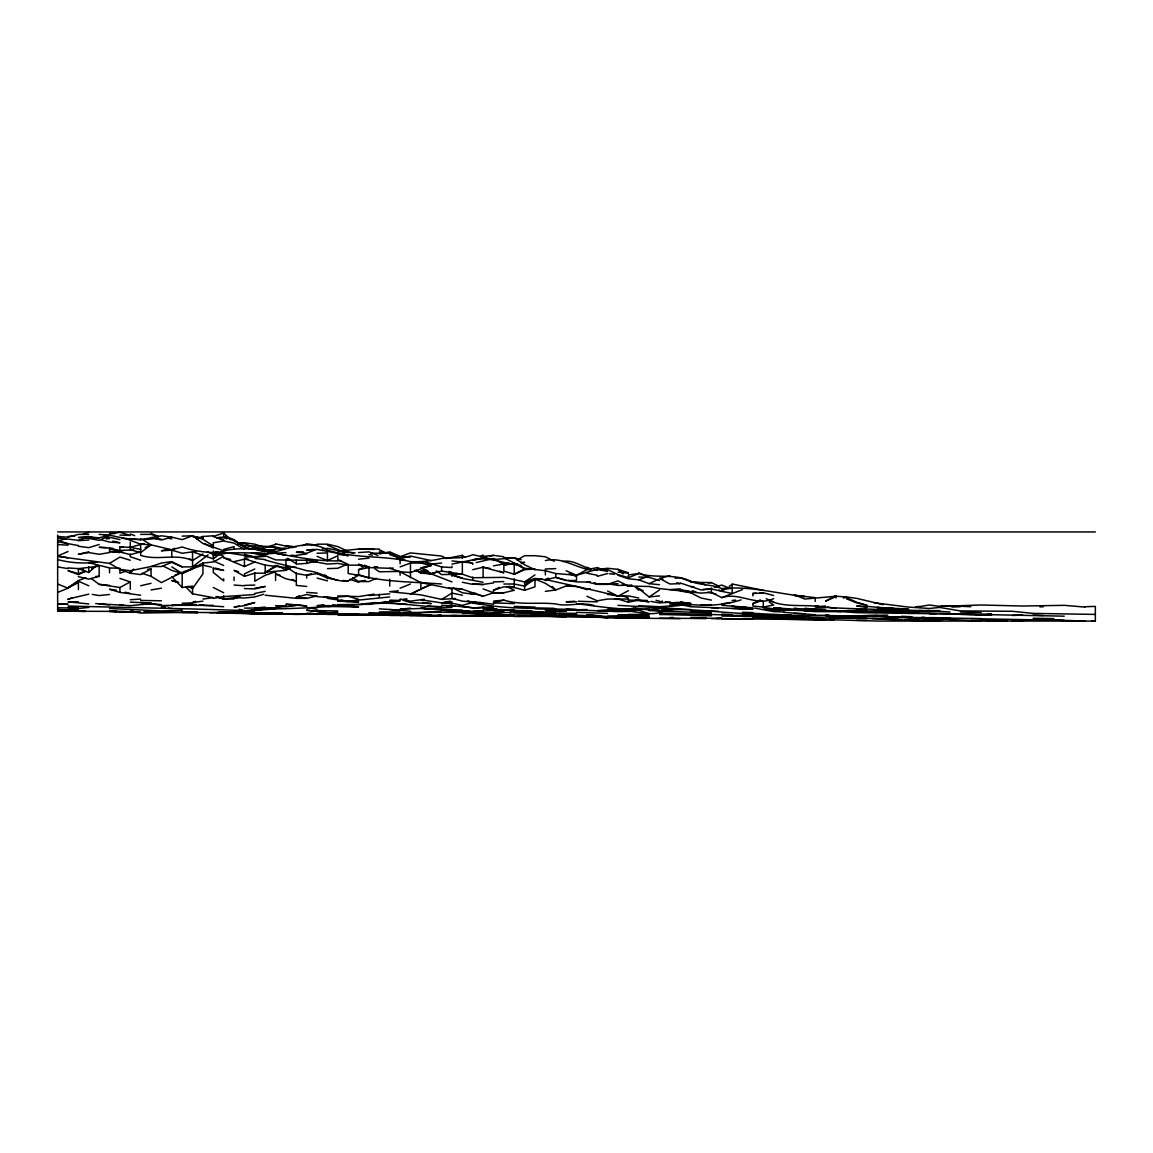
<?xml version="1.0" encoding="UTF-8"?>
<svg xmlns="http://www.w3.org/2000/svg" width="1153" height="1153" viewBox="0 0 1153 1153"><rect width="100%" height="100%" fill="white"/><g stroke="black" fill="none" stroke-linecap="round" stroke-linejoin="round"><path stroke-width="1.5" d="M133.748 569.106L130.289 573.185L119.912 569.337L109.535 563.399L57.65 556.395M503.861 584.009L514.238 584.009L524.615 586.113L529.227 581.141M68.027 567.939L78.404 568.631L88.781 572.479L96.564 565.402M208.117 554.824L192.551 566.887L182.174 566.887L171.797 562.347L161.42 566.541L151.043 566.541L130.289 570.735L119.912 569.337M196.442 565.835L192.551 568.991L182.174 573.531L171.797 570.389L162.904 565.892M166.608 549.592L161.42 550.803L171.797 550.111L182.174 553.253L192.551 551.855L213.305 558.845L219.791 554.045M238.512 571.729L234.059 570.389L244.436 576.327L254.813 573.185L265.19 573.185L275.567 565.489L275.567 566.887L265.19 572.133L285.944 570.389M57.65 592.411L68.027 588.203L78.404 580.521L85.812 577.768M420.845 567.593L431.222 573.531L441.599 571.081L462.353 574.223L472.73 577.725L503.861 577.379L524.615 581.919L534.992 574.929M524.615 586.113L534.992 579.123L545.369 583.317L555.746 589.961L569.092 584.917M636.168 586.632L649.139 596.951L659.516 589.961M702.754 589.486L711.401 588.909L721.778 591.359L726.231 588.361M729.186 586.358L732.155 584.369M140.666 544.519L140.666 555.357C157.831 560.992 175.876 553.051 192.551 560.589L202.928 553.959M68.027 587.511L78.404 581.213L88.781 585.767M109.535 563.399L119.912 557.101L130.289 560.243M398.361 590.826L389.714 591.705L420.845 594.847L441.599 599.401L451.976 593.103L462.353 595.207M517.207 559.94L524.615 555.703L534.992 555.703L545.369 556.755L554.262 561.252M524.615 581.919L534.992 578.417L545.369 579.815L548.338 578.129M91.75 568.429L97.674 565.244M145.119 547.718L151.043 544.519M202.928 599.041L213.305 597.643L192.551 593.809L192.551 586.113L182.174 587.511L182.174 572.133L161.42 582.611L151.043 576.327L151.043 568.991L140.666 574.583L130.289 573.185L130.289 570.735M91.375 578.604L99.158 584.369L119.912 587.511L130.289 581.919L130.289 589.255M265.19 559.897C278.968 564.293 292.963 566.469 306.698 570.735C321.283 571.355 333.203 582.87 348.206 580.867L358.583 575.275C385.722 582.251 413.985 581.861 441.599 584.009M514.238 603.596L493.484 602.889L496.453 601.289M628.385 590.653L618.008 596.245C593.867 589.947 569.625 585.075 545.369 579.469M68.027 587.857L78.404 582.611M130.289 540.325L140.666 544.173L151.043 544.865L171.797 549.765L174.766 548.266M217.758 552.056L213.305 554.305L207.381 551.912M219.229 554.305L223.682 556.395L213.305 561.987L202.928 563.039L182.174 573.531L171.797 566.887M313.616 595.669L317.075 595.899L306.698 598.349L296.321 597.297L299.29 595.798M521.156 565.374C504.582 564.61 489.549 555.602 472.73 560.243L475.699 558.744M480.138 556.495L483.107 554.997M419.361 589.659L410.468 594.155L431.222 584.369L422.329 588.261M472.73 593.103L483.107 596.245L493.484 592.757L493.484 590.307L499.408 587.309M621.467 610.586C635.418 610.225 650.811 617.604 663.969 610.787M769.21 602.14L773.663 604.994L763.286 607.083L752.909 606.031L752.909 603.596L760.317 599.848M254.813 568.991L244.436 573.877L244.436 576.327M317.075 556.395L327.452 560.589L337.829 555.703L337.829 559.551L348.206 564.437M368.96 566.454L368.96 578.071L358.583 574.583L358.583 569.683L363.036 567.593M618.008 575.275L628.385 578.777L638.762 579.815L649.139 583.663L658.032 579.469M68.027 551.509L57.65 556.049L68.027 557.793M108.051 536.433L99.158 540.325L85.322 537.759M76.674 573.07L68.027 570.735L78.404 574.583L85.812 571.326M197.004 539.071L202.928 536.476L213.305 535.785M217.758 553.757L213.305 555.703L228.87 552.734M174.766 575.376L180.69 572.782M171.797 549.765L182.174 546.969C208.952 556.668 237.547 550.644 265.19 553.959C285.382 550.759 307.534 537.802 327.452 550.111C354.389 558.787 383.257 555.155 410.468 561.641C420.946 562.059 431.409 560.963 441.599 558.499C452.062 557.144 462.872 559.364 472.73 554.651L493.484 559.551L514.238 557.793L521.156 559.666M230.6 559.436L223.682 557.793L244.436 566.541L254.813 561.987M302.245 545.758L306.698 543.812L317.075 545.21M195.52 601.246L192.551 602.543L202.928 601.145M235.543 598.393L239.983 596.447M346.722 564.394L337.829 568.285L327.452 568.631M376.368 578.316L368.96 581.573L358.583 581.573L352.659 577.768M835.925 596.605L825.548 601.145L835.925 595.553L835.925 598.003M315.591 549.664L306.698 553.253L296.321 552.201L303.239 551.739M400.091 588.203L410.468 584.009M534.992 569.683L524.615 564.797L514.238 557.793L503.861 557.793L524.615 568.285L545.369 570.735L555.746 573.531L576.5 575.275L597.254 569.337L607.631 569.683L618.008 574.583L628.385 577.725L638.762 573.531C655.999 578.849 673.972 573.041 690.647 581.213C700.649 585.565 711.776 584.211 721.778 588.563C749.926 585.81 777.05 593.478 804.794 596.605L794.417 595.553M622.461 584.11L628.385 586.113L649.139 586.459L659.516 588.563L701.024 593.103L711.401 592.411L721.778 597.643L742.532 589.601M68.027 599.401L72.48 597.744M250.36 549.304L254.813 547.661L273.837 550.745M397.122 558.542L400.091 557.447L400.091 558.499L389.714 553.253L370.689 553.195M400.091 566.887L410.468 563.039L420.845 563.039L431.222 565.489L410.468 572.479L400.091 571.787L389.714 568.285L368.96 567.593L358.583 565.143L348.206 565.143L337.829 563.399L327.452 564.091L306.698 560.243L275.567 559.897L260.737 553.8M414.921 570.288L420.845 572.479L426.769 570.288M638.762 579.815L646.17 577.076M659.516 602.197L662.485 601.088M843.333 598.047L846.302 596.951L856.679 598.349L883.357 604.691M82.857 534.286L88.781 532.282M157.961 537.759C142.208 541.478 124.985 538.984 109.535 535.078L99.158 537.874L88.781 536.822L78.404 540.325L57.65 537.874M88.781 537.874L91.75 536.88M79.888 573.027L84.328 571.528M230.6 539.734L223.682 532.974L213.305 536.476L223.682 540.325M125.836 571.182L119.912 573.185L119.912 568.285L109.535 567.939L88.781 562.693L97.428 562.116C84.198 563.745 70.52 563.096 57.65 559.551M151.043 566.541L161.42 563.039L171.797 561.641L182.174 566.887M277.051 565.244L285.944 570.029L290.397 568.53M285.944 570.029L285.944 566.887L296.321 573.531L306.698 575.275L311.151 573.776M416.392 570.187L420.845 573.185L431.222 573.877L438.63 571.384M456.429 573.43L451.976 574.929L449.007 573.632M493.484 590.307L503.861 586.805L514.238 587.511L524.615 590.307L534.992 586.805L534.992 580.017M586.877 581.919L597.254 584.369L607.631 584.369L618.008 580.867L628.385 586.113L631.844 585.537M677.301 590.005L690.647 591.705L693.616 590.711M741.048 599.891C719.976 606.766 696.787 606.291 675.081 602.37M752.909 603.596L761.802 600.598M99.158 544.519L88.781 547.661L78.404 546.263M88.781 594.155L68.027 599.041M183.658 571.686L202.928 565.143L211.576 567.175M265.19 554.305L269.643 552.95M263.706 594.256L254.813 596.951L244.436 598.003L234.059 597.643L223.682 599.041L216.274 596.793M446.052 558.542L462.353 555.357L464.947 557.447M453.46 588.261L462.353 592.757L472.73 594.155L475.699 593.247M714.37 587.309L721.778 585.061L727.702 587.468M133.748 549.88L119.912 550.457L119.912 546.969L130.289 547.315L144.125 543.582M213.305 545.917L202.928 539.273L192.551 535.785L182.174 539.618L171.797 537.183L161.42 539.979L151.043 537.874L140.666 539.618L130.289 538.581M99.158 566.137L99.158 576.327L88.781 579.123L78.404 576.673M223.682 549.404L234.059 546.608L234.059 548.713M265.19 547.315L275.567 544.519M400.091 558.845L410.468 556.049L431.222 560.589M296.321 597.297L306.698 594.501L317.075 596.605L337.829 598.349L323.993 596.605M337.829 595.899L358.583 596.605L374.149 594.155M493.484 565.835L509.049 563.039M493.484 602.889L503.861 600.093C520.68 605.469 538.48 601.952 555.746 603.941C568.343 607.04 581.184 601.679 593.795 605.455M597.254 576.327L607.631 573.531M676.811 582.741L680.27 583.663L669.893 584.009L659.516 578.417L669.893 575.621M88.781 551.855L78.404 554.305L88.781 552.561L99.158 554.305L109.535 552.561M202.928 537.183L199.469 537.99L194.281 537.111M234.059 561.641L244.436 559.191L244.436 566.541M140.666 585.767L151.043 583.317M296.321 559.897L296.321 564.091L306.698 563.399L317.075 560.949M244.436 604.994L254.813 602.543L244.436 605.685L234.059 607.083L239.247 606.031M472.73 559.897L451.976 564.091M472.73 560.243L486.566 556.985M490.025 556.164L493.484 555.357L503.861 556.755M476.189 562.578L493.484 558.499L503.861 564.437L517.697 563.745M472.73 569.683L483.107 567.233L490.025 568.4M509.049 564.264L503.861 565.489L503.861 571.081L514.238 574.223L524.615 569.683L534.992 568.991M545.369 579.815L555.746 577.379L566.123 580.175M545.369 580.521L548.828 579.7M493.484 593.103L503.861 592.757L514.238 590.307L506.83 586.56M590.336 588.794L586.877 589.601L576.5 586.459L566.123 586.113M680.27 591.013L690.647 592.757L695.836 591.532M57.65 540.671L66.297 538.927M81.863 538.22L88.781 536.822M151.043 537.874L161.42 535.785L171.797 537.183M251.354 545.917C261.212 545.801 271.906 546.479 281.491 549.304M379.337 553.959L389.714 551.855L400.091 556.395M358.583 569.683L368.96 567.593L364.507 565.186M234.059 597.643L239.247 596.605M254.813 593.449L265.19 591.359M422.574 567.233L431.222 565.489M265.19 608.135L244.436 610.931M521.156 563.039L524.615 562.347L521.156 562.462M362.042 603.941L375.878 602.543M450.246 601.145L441.599 602.889L420.845 599.747M510.779 614.073L503.861 615.471L493.484 615.471L496.943 615.587M618.008 599.041L628.385 602.197L638.762 600.093L649.139 601.837L635.303 600.209M721.778 597.643C739.289 591.748 755.892 606.637 773.663 598.695M109.535 534.026L119.912 532.282L130.289 535.424L119.912 535.078M78.404 574.583L78.404 568.631L99.158 566.195M239.247 543.639L244.436 542.775L254.813 544.173L263.706 547.156M379.337 549.059L358.583 549.059L337.829 551.163L353.394 552.907M151.043 589.961L161.42 588.203M306.698 575.275L317.075 573.531L325.968 576.529M254.813 588.203L265.19 586.459L254.813 588.909L244.436 588.563M213.305 598.349L223.682 596.605L254.813 594.501M358.583 581.573L365.501 580.406M282.485 605.916L285.944 606.031L275.567 607.79L244.436 608.135M348.206 601.145L389.714 596.951M631.844 585.176L618.008 585.407L609.361 583.951M431.222 609.188L420.845 608.135C448.358 610.427 476.391 615.457 503.861 611.623M673.352 609.303L669.893 609.879C699.943 608.395 729.806 614.405 759.827 613.612M721.778 603.941L730.425 602.486M915.482 606.968L918.941 606.392M918.941 606.737L929.318 604.994L939.695 606.392L981.203 604.994L1022.711 606.031L1064.219 605.339L1084.973 607.083M908.564 618.628L924.13 617.403M296.321 555.357L306.698 553.959M182.174 604.994L161.42 605.685L151.043 603.596L130.289 605.685L95.699 603.596M171.797 605.685L178.715 604.749M244.436 611.623L272.108 608.135M389.714 593.809L368.96 595.553M323.993 604.749L317.075 605.685L348.206 605.685M268.649 612.906L234.059 613.382M493.484 582.971L483.107 584.369L472.73 584.009L483.107 584.715M353.394 604.633L344.747 605.57M638.762 573.531L628.385 574.929L628.385 577.725M545.369 591.359L555.746 589.961L552.287 586.459M732.155 588.203L721.778 589.601L721.778 591.359L732.155 593.449L732.155 584.009L763.286 590.307M865.326 609.418L856.679 610.586L867.056 609.533M88.781 536.476L78.404 537.529L99.158 537.874M106.076 547.545L99.158 547.315L112.994 548.367M216.764 537.874C229.634 534.372 239.103 545.542 250.36 549.159M285.944 548.006L275.567 549.059L265.19 553.959L285.944 552.561M275.567 549.765L265.19 550.803L268.649 550.918M313.616 549.404L306.698 550.111L317.075 549.404L348.206 555.357M322.263 548.886L327.452 548.367L348.206 552.561M244.436 557.101L265.19 556.049L251.354 552.791M358.583 559.191L368.96 558.153M483.107 556.395L493.484 555.357M109.535 594.501L99.158 595.553L92.24 594.386M441.599 563.039L431.222 564.091L420.845 562.693M88.781 607.429L78.404 608.481L68.027 607.429L76.674 607.429M142.395 604.46L151.043 603.596M128.559 611.681L109.535 610.931L119.912 612.329L138.936 611.681M600.713 568.991L607.631 568.285L618.008 569.337L628.385 572.825M182.174 611.984L185.633 611.623M541.91 578.777L534.992 579.469L524.615 582.971L524.615 590.307M254.813 608.135L265.19 607.083M237.518 611.623L218.493 612.502M240.977 611.623L209.846 612.791M244.436 611.277L275.567 608.827M282.485 613.021L265.19 614.073L237.518 612.791M368.96 603.941L400.091 600.439L389.714 600.439L400.091 600.799M441.599 599.401L455.435 598.465M675.081 578.244L680.27 577.725L690.647 581.573L701.024 582.971L705.477 584.917M451.976 601.837L441.599 602.889L451.976 603.235M410.468 608.135L400.091 609.188L420.845 608.481L462.353 610.225M493.484 601.145L503.861 600.093M368.96 612.675C393.216 613.843 417.343 612.257 441.599 612.329M483.107 610.586L472.73 611.623L514.238 609.533M711.401 588.909L701.024 589.961L680.27 582.971M649.139 596.951L659.516 595.899M493.484 613.382L524.615 611.277M732.155 600.439L735.614 600.093M780.581 608.135L773.663 608.827L763.286 607.429M829.007 615.125L804.794 615.817L752.909 613.382M68.027 536.476L74.945 536.015M78.404 540.671L88.781 539.979M106.076 538.811L109.535 538.581M220.713 551.711L254.813 557.101L265.19 556.395M358.583 552.561L368.96 551.855L377.853 555.458M285.944 559.551L289.403 559.32M147.584 569.222L151.043 568.991M341.288 560.718C318.963 561.871 297.157 557.101 275.567 553.253L285.944 555.357M389.714 568.285L393.173 568.054M562.664 561.525C572.969 559.436 581.17 566.325 590.336 568.991M130.289 599.747L140.666 599.041M119.912 604.994L123.371 604.749M337.829 596.951L348.206 596.245L358.583 599.401M586.877 582.265L590.336 582.034L576.5 581.919L567.852 580.463M197.739 612.502L182.174 611.623L192.551 612.329L140.666 613.021L130.289 611.277L133.748 611.277M182.174 610.225L161.42 610.931L109.535 608.481M279.026 606.507L285.944 606.031M291.132 605.685L296.321 605.339L285.944 606.737L275.567 605.685L279.026 605.801M607.631 584.369L618.008 583.663M403.55 599.156L407.009 598.926M246.166 611.162L254.813 610.586L246.166 610.874M707.942 582.856L711.401 582.611L718.809 586.113M669.893 589.601L680.27 588.909M348.206 614.073L327.452 614.419M574.77 601.261L566.123 601.837L576.5 601.837M410.468 615.471L415.656 615.125M488.296 610.225L503.861 609.879L500.402 609.418M752.909 595.899L752.909 593.449L756.368 593.218M759.827 592.988L763.286 592.757L773.663 595.553M510.779 611.162L543.639 612.502L534.992 612.329M467.541 601.145C496.15 608.957 526.33 608.063 555.746 608.827L534.992 608.481L554.016 608.251M669.893 602.197L659.516 602.889L650.869 601.434M555.746 610.225L586.877 609.533M451.976 615.471L472.73 616.178L488.296 615.125M514.238 614.78L503.861 615.471L514.238 614.073L534.992 614.073L531.533 613.958M514.238 612.329L534.992 613.382L548.828 612.791M614.549 609.418L597.254 610.586L618.008 611.277M711.401 610.931L690.647 611.277M825.548 606.031L815.171 606.737C860.008 609.807 905.076 609.317 950.072 611.984M841.113 611.623L815.171 611.623L785.769 609.361M894.728 608.712L880.892 608.251M787.499 616.293L784.04 616.524L790.958 616.293M861.867 611.623L804.794 609.879L773.663 607.79L780.581 607.79M867.056 611.277L884.351 611.047M939.695 606.392L950.072 605.685L970.826 606.737M917.211 612.099L908.564 612.675L877.433 610.931L918.941 612.675L889.539 610.47M834.195 619.781L711.401 618.628M905.105 619.781L932.777 620.833M995.039 620.833L986.391 620.89M989.85 619.723L981.203 620.026L1005.416 620.833M182.174 536.131L192.551 535.785L202.928 543.467L223.682 550.803C240.977 546.94 258.459 549.232 275.567 552.561M119.912 546.969L123.371 546.853M137.207 551.97L140.666 551.855L130.289 554.651L119.912 551.855M196.01 551.739L192.551 551.855L192.551 566.887M317.075 553.253L327.452 552.907M545.369 560.589C561.713 556.668 575.073 567.478 590.336 569.913M95.699 576.442L99.158 576.327M545.369 568.991L555.746 568.631M244.436 585.407L254.813 585.061M493.484 581.919L503.861 581.573M140.666 600.439L161.42 600.799M182.174 603.235L192.551 602.889M171.797 605.339L213.305 605.339M85.322 611.047L78.404 611.277L116.453 611.393M68.027 606.031C126.916 607.588 185.59 608.453 244.436 610.586M109.535 610.931L116.453 610.701M379.337 603.235C403.564 602.832 427.662 607.732 451.976 607.429L446.787 607.083M368.96 604.287L337.829 604.633M337.829 606.031L327.452 606.392L358.583 607.083L348.206 606.031M151.043 612.329L144.125 611.868L171.797 611.984L163.149 611.681M275.567 608.481L254.813 609.188L265.19 608.481L244.436 611.984L234.059 611.277L240.977 611.277M752.909 593.449L763.286 593.103M240.977 612.791L234.059 613.021L254.813 613.727L282.485 612.791M317.075 610.586L337.829 610.931M254.813 613.382L337.829 614.419M327.452 612.675L306.698 610.225L327.452 612.675L337.829 612.329M247.895 612.791L296.321 614.419L320.534 613.958M451.976 610.931L469.271 611.277M368.96 614.073L372.419 613.958M382.796 613.958L375.878 613.958M365.501 614.895L334.37 613.958M389.714 614.073L393.173 613.958M400.091 613.727L431.222 611.984L462.353 612.675M389.714 615.125L358.583 614.78M669.893 605.685L680.27 605.339L659.516 606.737L638.762 605.685M400.091 614.78L337.829 614.78L431.222 615.125M701.024 604.994L711.401 604.633M400.091 615.471L420.845 614.78M607.631 609.188L638.762 609.533L607.631 609.879M431.222 615.817L441.599 615.471L438.14 615.125M472.73 615.817L493.484 615.817M576.5 612.329L607.631 613.382M635.303 611.277L618.008 611.623L566.123 609.533M493.484 616.178L496.943 616.062L472.73 616.178M555.746 614.78L534.992 614.78M541.91 616.293L514.238 616.524M562.664 616.293L528.074 616.293M573.041 616.293L517.697 616.293M794.417 609.188L804.794 608.827M649.139 614.419L628.385 614.419M618.008 615.817L638.762 615.125L618.008 614.78M669.893 614.073L659.516 614.419L711.401 615.817M593.795 616.985L586.877 617.215L604.172 617.345M628.385 615.817L607.631 616.178M649.139 615.125L628.385 615.471M792.688 610.283L773.663 610.225M799.605 610.413L763.286 609.188M823.818 610.283L804.794 610.931L815.171 611.277M877.433 608.135L894.728 608.597M951.801 607.026L960.449 606.737M884.351 608.135L908.564 608.827M721.778 615.471L773.663 615.125M669.893 617.576L673.352 617.46M659.516 618.267L706.212 618.44L690.647 618.267M742.532 616.524L763.286 616.178M918.941 610.931L929.318 610.586M1040.006 606.853L1043.465 606.737M716.589 618.44L721.778 618.267L701.024 618.267M898.187 612.329L917.211 611.984M775.392 617.158L784.04 616.869L773.663 617.576L763.286 616.524L773.663 616.524L752.909 616.524M1084.973 606.737L1095.35 606.392L1095.35 621.063L877.433 621.063L804.794 618.974L825.548 619.665M908.564 613.382L929.318 613.021L991.58 615.125M784.04 618.628L773.663 618.974L825.548 620.026L815.171 619.665M853.22 616.293L835.925 616.524L825.548 615.471L856.679 616.178M877.433 615.471L856.679 615.817L887.81 615.125M784.04 618.974L794.417 618.628L784.04 617.576L794.417 618.267L775.392 617.345M846.302 616.178L901.646 617.1M981.203 614.419L991.58 614.073L988.121 613.958M1012.334 615.471L1022.711 615.125M1095.35 614.419L1033.088 613.382L1012.334 611.277L960.449 610.931L939.695 607.429L929.318 608.481L908.564 607.083L873.974 602.774M1001.957 621.063L1007.145 620.89M1012.334 621.063L1017.522 620.89M57.65 531.937L1095.35 531.937M88.781 534.372L78.404 534.372L68.027 537.183L57.65 536.476M140.666 534.372L151.043 534.372L158.451 536.621M151.043 537.529L156.232 537.529M317.075 544.173L327.452 544.173L337.829 546.608L348.206 551.509L344.747 550.918M358.583 549.059L374.149 549.404M254.813 553.253L265.19 553.253M405.279 560.243L400.091 560.243L400.091 563.745M711.401 582.611L690.647 582.265M607.631 584.009L597.254 584.009L594.285 583.014M503.861 592.757L493.484 592.757L483.107 588.909M306.698 598.349L296.321 598.349L265.19 595.207M216.274 596.548L223.682 599.041L234.059 599.041M628.385 599.041L607.631 599.041L597.254 600.799L586.877 596.245M647.409 600.439L628.385 600.093M78.404 601.837L68.027 601.837L88.781 603.941M597.254 601.837L578.229 601.261M57.65 604.287L68.027 604.287L57.65 603.941M189.092 604.287L196.01 604.518M182.174 604.633L192.551 604.633M161.42 605.685L168.338 605.685M441.599 606.737L427.763 605.916M534.992 607.083L514.238 606.392M57.65 607.79L78.404 608.135L71.486 606.968M711.401 607.79L718.319 607.79M732.155 608.481L752.909 609.188L690.647 606.737L676.811 603.711M649.139 609.188C624.652 610.427 600.497 606.882 576.5 603.596M680.27 609.188L649.139 607.429L657.786 608.02M661.245 610.225L669.893 610.225L659.516 610.586L631.844 608.251M784.04 610.225L799.605 610.225M823.818 610.225L815.171 610.225L823.818 609.937L816.9 609.361M78.404 610.586L57.65 610.586L85.322 611.508M462.353 610.586L451.976 610.586L483.107 611.623L479.648 611.623M524.615 610.586L514.238 610.586L534.992 611.623M939.695 610.586L918.941 610.586L939.695 611.277M566.123 610.931L545.369 611.623L555.746 610.586L566.123 611.277L545.369 610.586M835.925 610.931L867.056 610.225L860.138 609.303M85.322 611.277L57.65 611.277L57.65 535.078M711.401 611.277L718.319 611.277M839.384 611.277L835.925 611.277L856.679 612.675L936.236 613.727M109.535 611.623L116.453 611.623M140.666 611.984L121.642 611.681M144.125 611.984L171.797 611.984M892.999 611.984L868.785 611.681M197.739 612.329L182.174 612.329L265.19 613.021M472.73 612.329L462.353 612.329L448.517 610.47M493.484 612.329L503.861 612.329M197.739 612.675L161.42 611.984M524.615 612.675L528.074 612.675M742.532 612.675L752.909 612.675L742.532 612.329M981.203 612.675L960.449 611.984M268.649 613.021L275.567 613.021M254.813 613.727L216.764 612.791M282.485 613.727L254.813 613.021M337.829 614.073L400.091 614.073L396.632 613.958M483.107 614.073L462.353 613.021L493.484 614.073M358.583 614.419L292.862 613.958M970.826 614.419L929.318 613.727M559.205 613.843L576.5 614.78M981.203 614.78L960.449 614.419M732.155 615.125L659.516 613.021M389.714 615.471L483.107 615.471M777.122 615.471L742.532 614.78M600.713 616.178L566.123 614.78M880.892 616.178L877.433 616.178L939.695 619.665L948.342 619.089L918.941 618.267M1064.219 616.178L960.449 614.073M600.713 616.869L604.172 616.869M649.139 616.869L607.631 616.524L586.877 615.125L600.713 615.702M765.015 616.293L773.663 616.869L721.778 615.817M794.417 616.869L804.794 616.869M593.795 617.215L552.287 616.293M604.172 617.215L597.254 617.215L607.631 617.576L597.254 616.869L607.631 617.922L680.27 618.628M706.212 617.576L690.647 617.576L706.212 617.922M929.318 617.576L950.072 617.922M981.203 618.628L898.187 617.215M846.302 618.267L867.056 618.267L829.007 617.46M1033.088 618.267L1053.842 618.628M804.794 618.628L752.909 617.576M877.433 618.628L825.548 617.922L758.097 615.125M752.909 618.974L721.778 618.628M872.245 618.628L887.81 618.974M908.564 620.026L918.941 620.026L910.293 619.723M1064.219 620.372L970.826 618.628M856.679 620.372L867.056 620.372M237.518 542.89L244.436 543.121L250.36 546.118M265.19 546.608L275.567 546.969L284.214 549.289M410.468 557.101L400.091 556.755L410.468 552.907L441.599 556.049L446.052 558.297M247.895 558.96L244.436 558.845L265.19 565.143L285.944 567.593M374.149 566.714L377.607 566.829M638.762 577.019L649.139 577.379L659.516 580.521M285.944 566.887L296.321 567.233M400.091 571.427L379.337 571.787L374.884 568.789M355.124 575.16L358.583 575.275L348.206 573.531L348.206 566.195M607.631 594.501L614.549 594.732M865.326 606.334L856.679 606.031L867.056 607.429M867.056 606.392L908.564 609.879M818.63 606.507C801.306 604.172 781.662 608.337 766.255 598.652M676.811 602.428L683.729 602.659M908.564 610.225L887.81 608.827M884.351 610.11L877.433 609.879L887.81 610.931L856.679 611.984L867.056 611.984L858.409 611.681M1033.088 615.125L1043.465 615.471M820.36 609.361L825.548 609.533L804.794 608.481L815.171 609.188M687.188 605.224L669.893 603.941M721.778 605.339L745.991 607.199M752.909 608.481L742.532 608.135L732.155 606.031M778.851 609.361L782.31 609.476M1084.973 621.063L1053.842 620.026M784.04 611.984L773.663 611.623L754.639 608.078M901.646 616.293L912.023 616.754M476.189 602.313L462.353 601.145L451.976 598.349L451.976 588.909L449.007 587.511M479.648 602.428L493.484 604.287M690.647 609.533L618.008 605.339M794.417 613.382L804.794 613.727M477.918 603.408L472.73 603.235L483.107 603.941M815.171 614.78L784.04 612.329M618.008 608.827L638.762 609.533M659.516 610.225L645.68 609.303M815.171 615.471L835.925 616.178M981.203 621.063L939.695 618.974M623.196 609.361L628.385 609.533M784.04 614.78L790.958 615.01M704.483 612.791L711.401 613.021L649.139 610.586M877.433 618.974L929.318 621.063M934.506 620.89L939.695 621.063M566.123 609.188L576.5 609.533L545.369 608.827M441.599 605.339L455.435 605.801M458.894 605.916L472.73 607.79L451.976 605.685M756.368 616.293L773.663 616.869M732.155 615.817L735.614 615.947M763.286 616.869L773.663 617.215L763.286 616.524M422.574 608.193L451.976 609.879M496.943 608.957L483.107 608.827L545.369 612.329M576.5 613.382L545.369 613.021M292.862 604.518L285.944 604.287L306.698 606.031L296.321 604.633M538.451 612.791L555.746 613.382L547.099 612.791M559.205 613.497L566.123 613.727L555.746 614.073L534.992 611.984M628.385 616.524L649.139 617.215M600.713 615.947L586.877 615.125M624.926 617.46L628.385 617.576L614.549 617.46M649.139 618.267L621.467 617.46M586.877 616.524L420.845 615.817L389.714 614.78M130.289 602.197L151.043 602.889M548.828 616.293L566.123 616.869M202.928 605.339L223.682 606.737M410.468 612.329L420.845 612.675M265.19 608.827C306.784 609.173 348.12 604.633 389.714 602.889L382.796 602.428M462.353 615.471L483.107 616.178M420.845 615.125L441.599 615.817M164.879 607.545L161.42 607.429L164.879 607.79M355.124 613.958L358.583 614.073M313.616 613.612L306.698 613.382L317.075 614.419M99.158 534.372L109.535 535.078M593.795 570.144L597.254 570.389M425.298 561.9L441.599 566.887L451.976 567.593L451.976 566.195M846.302 596.951L835.925 596.245L804.794 599.041L794.417 594.847M57.65 544.519L68.027 545.21M794.417 595.207L815.171 597.643L815.171 601.491M420.845 570.735L427.763 571.196M119.912 550.457L109.535 548.367L109.535 551.509L123.371 552.446M1091.891 620.833L1095.35 621.063M877.433 607.429L898.187 609.188M815.171 606.031L818.63 606.276M887.81 611.984L898.187 612.675L891.269 611.753M1019.252 620.833L1022.711 621.063M797.876 608.712L794.417 608.135M922.4 617.46L929.318 617.922M742.532 607.083L752.909 607.79M343.017 580.521L348.206 580.867M680.27 603.235L669.893 602.543L673.352 603.12M887.81 618.628L901.646 619.55M635.303 608.251L638.762 608.481M721.778 614.073L732.155 614.78M618.008 610.586L628.385 611.277M234.059 585.061L244.436 585.767M483.107 602.889L467.541 601.318M424.304 599.272L410.468 601.145L400.091 599.041M306.698 592.411L317.075 593.103M630.114 616.293L638.762 616.869M407.009 604.403L384.526 602.37M472.73 612.675L503.861 614.78M379.337 608.827L400.091 610.225M410.468 611.277L389.714 609.533M116.453 590.192L109.535 589.255L119.912 592.411L140.666 595.207M199.469 604.749L202.928 604.994M235.788 612.791L244.436 613.382M218.493 612.329L223.682 612.675M145.855 611.623L151.043 611.984M69.756 609.649L78.404 610.225L57.65 609.533M618.008 572.133L628.385 573.185M609.361 573.704L614.549 574.223M220.223 538.927L223.682 539.273M348.206 552.201L355.124 552.907M649.139 583.663L659.516 584.715M908.564 611.984L918.941 613.021M291.132 555.184L296.321 555.703M908.564 619.665L918.941 620.718M891.269 618.628L898.187 619.32M215.034 551.682L223.682 552.561M768.475 609.361L773.663 609.879M254.813 558.499L265.19 559.551M690.647 603.235L680.27 602.197L690.647 603.596M614.549 599.041L618.008 599.401M785.769 617.403L794.417 618.267M744.261 613.9L752.909 614.78M109.535 551.509L119.912 552.561M659.516 608.135L669.893 609.188L659.516 607.79M306.698 586.459L296.321 585.407L296.321 572.825M571.311 613.9L576.5 614.419M332.64 604.821L337.829 605.339M99.158 584.369L109.535 585.407M310.157 613.382L317.075 614.073M140.666 602.543L161.42 604.633M168.338 608.135L171.797 608.481M99.158 603.941L109.535 604.994M154.502 611.623L161.42 612.329M991.58 619.665L996.769 620.372M690.647 586.459L694.106 586.935M848.031 610.47L853.22 611.162M451.976 560.949L472.73 563.039L472.73 564.437M368.96 554.651L372.419 555.126M285.944 545.571L296.321 546.969M337.829 554.305L348.206 555.703L343.753 554.204M737.343 608.135L742.532 608.827M192.551 536.476L202.928 537.874M237.518 543.928L265.19 549.404M680.27 604.287L690.647 605.685L665.44 601.895M420.845 572.479L431.222 573.877L451.976 581.919M483.107 582.265L462.353 578.417L451.976 574.929L462.353 578.071M358.583 565.143L367.231 566.31M109.535 532.974L114.723 533.68M451.976 587.857L462.353 589.255L483.107 596.245M477.918 603.235L472.73 602.543L462.353 605.339L448.517 602.543M526.344 610.47L531.533 611.162M422.574 602.428L431.222 603.596L410.468 602.543L403.06 600.295M78.404 568.631L83.593 569.337M391.444 613.958L400.091 615.125M827.277 607.026L835.925 608.481M379.337 551.855L384.526 552.734M260.002 546.436L263.461 547.026M258.272 550.341L265.19 551.509M458.894 588.679L462.353 589.255M152.772 537.817L161.42 539.273M119.912 539.618L103.611 535.871M57.65 541.723L78.404 545.571M213.305 568.631L223.682 570.389L215.034 568.054M306.698 607.429L317.075 609.188M57.65 566.887L68.027 568.631M597.254 569.337L607.631 571.427L597.254 567.593L586.877 569.683L576.5 575.275L566.123 570.735M707.942 592.051L715.854 594.098M680.27 589.601L690.647 591.705M586.877 573.185L597.254 575.275M711.401 600.093L701.024 598.003L690.647 592.757M680.27 602.543L690.647 604.633M638.762 598.003L628.385 595.899L618.008 596.245L607.631 591.013M633.573 608.135L638.762 609.188M424.304 570.029L427.763 570.735M292.862 547.661L275.567 543.812M462.353 582.265L472.73 584.369M426.034 583.317L420.845 582.265L420.845 589.601M254.813 549.059L265.19 551.163M168.338 538.22L171.797 538.927M337.829 580.175L327.452 578.071L317.075 573.531M130.289 547.315L140.666 549.404M341.288 600.093L348.206 601.491L327.452 598.349M659.516 578.417L662.975 579.238M656.057 600.324L659.516 601.145M509.049 586.286L514.238 587.511L514.238 578.777M426.034 572.652L431.222 573.877M253.083 549.347L244.436 547.315L234.059 539.979M121.642 537.932L130.289 539.979M112.994 541.132L119.912 542.775L109.535 542.069L100.887 539.734M239.247 609.361L242.707 610.168M125.1 592.224L130.289 593.449M451.976 588.909L420.845 582.611L400.091 571.787L400.091 575.275M306.698 559.551L317.075 562.347M244.436 554.305L254.813 557.101M317.075 578.071L327.452 580.867M178.715 582.38L171.797 580.521L177.721 582.524M858.163 602.644L867.056 605.339L856.679 602.889L846.302 598.695M446.052 602.486L451.976 604.287M280.02 575.232L275.567 573.877L285.944 578.777L296.321 581.213L291.868 579.426M769.21 600.338L773.663 601.837M569.092 573.834L576.5 576.327L576.5 580.521L566.123 580.521L555.746 577.379L555.746 574.223M638.762 610.225L649.139 613.727M468.277 561.9L471.246 562.895M483.107 567.233L503.861 572.825L499.408 571.182M449.007 571.484L451.976 572.479M389.714 554.651L400.091 558.153M469.761 593.146L472.73 594.155M358.583 564.091L368.96 567.593M349.69 579.267L358.583 582.265M109.535 548.713L119.912 552.201M140.666 560.243L130.289 556.755L130.289 554.189M60.619 541.319L68.027 543.812M142.15 573.329L151.043 576.327M119.912 578.417L130.289 581.919M327.452 545.21L343.753 552.056M225.166 536.332L234.059 539.618L239.247 543.985M130.289 534.026L134.742 535.684M622.461 595.597L628.385 598.003M57.65 584.009L68.027 588.203M846.302 597.643L856.679 602.197M638.762 572.825L649.139 577.379M151.043 533.335L158.451 536.577M213.305 560.949L223.682 565.489M718.809 589.961L721.778 591.359M586.877 567.233L591.33 569.337M379.337 549.765L385.261 552.561M638.762 588.563L643.215 590.812M570.576 573.329L576.5 576.327M204.412 543.524L213.305 548.006M213.305 587.511L223.682 592.757M188.098 586.315L192.551 588.563L202.928 573.877L202.928 563.039M594.285 582.769L597.254 584.369M517.207 564.739L524.615 568.991L514.238 574.223L514.238 562.693M226.651 538.869L223.682 537.183L223.682 532.974M287.428 558.355L296.321 563.745M244.436 549.404L234.059 543.121L223.682 541.016L213.305 542.775L213.305 547.315M189.582 558.801L192.551 560.589M143.635 540.368L151.043 544.865L140.666 552.561L130.289 549.765L130.289 546.608M436.411 570.908L441.599 574.583L462.353 574.223L462.353 561.41M324.858 574.929L327.452 577.019L327.452 578.777M618.008 569.337L623.196 573.877M634.871 586.632L638.762 590.307M185.633 586.805L192.551 593.809M171.797 576.673L182.174 587.511M763.286 601.837L763.286 607.083M711.401 587.944L711.401 592.411M628.385 598.695L628.385 602.197M545.369 569.683L545.369 574.929M503.861 563.039L503.861 564.437M483.107 566.743L483.107 577.019M472.73 577.019L472.73 579.815M462.353 555.357L462.353 558.153M451.976 572.825L451.976 576.327M441.599 566.887L441.599 571.081M410.468 563.039L410.468 570.029M410.468 570.937L410.468 577.725M389.714 579.123L389.714 586.113M379.337 594.271L379.337 597.297M327.452 553.599L327.452 560.589M306.698 560.416L306.698 563.399M306.698 574.857L306.698 578.071M285.944 559.191L285.944 566.195M275.567 580.521L275.567 571.787L265.19 575.275L254.813 581.213L254.813 572.695M265.19 564.725L265.19 573.185M234.059 577.019L234.059 580.521M223.682 578.777L223.682 580.867L213.305 572.479L213.305 567.593M223.682 595.683L223.682 599.041M213.305 550.947L213.305 558.845M202.928 536.476L202.928 538.927M171.797 550.039L171.797 556.755M140.666 538.581L140.666 539.618M130.289 542.069L130.289 546.263M119.912 587.511L119.912 592.411M109.535 568.631L109.535 572.825M88.781 566.887L88.781 572.479M78.404 581.213L78.404 589.601M483.107 607.083L472.73 608.135L493.484 607.429L483.107 607.083M358.583 601.837L337.829 601.145L358.583 601.837M400.091 612.329L379.337 612.329L400.091 612.329"/></g></svg>
